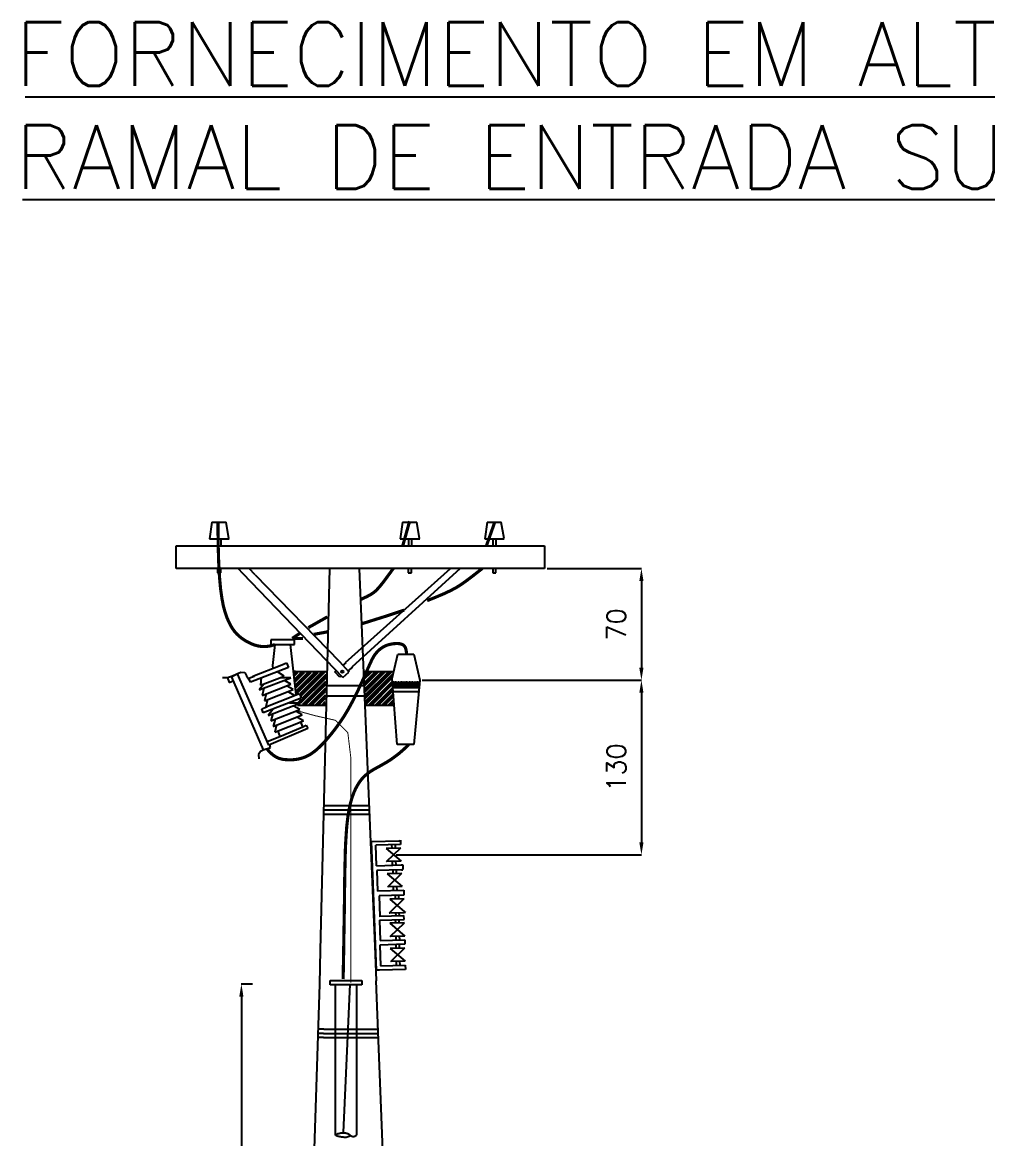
# Model space of a CAD drawing. Extents: x 0.035 to 0.854, y 0.057 to 0.57.
# Drawn here: x 0.5856 to 0.7125, y 0.4186 to 0.5654 of the extents above; entities that cross this region are included whole.
import ezdxf
from ezdxf.enums import TextEntityAlignment as Align

# ---------------------------------------------------------------- set-up
doc = ezdxf.new("R2010")
doc.units = 0
doc.header["$LTSCALE"] = 500
doc.header["$MEASUREMENT"] = 0
doc.header["$PDMODE"] = 3
doc.header["$PDSIZE"] = -15
doc.linetypes.add('DASHED2', pattern=[0.375, 0.25, -0.125])
doc.layers.get('0').update_dxf_attribs({"linetype": 'CONTINUOUS'})
doc.layers.get('DEFPOINTS').update_dxf_attribs({"linetype": 'CONTINUOUS'})
doc.layers.add('TERRA', color=1, linetype='DASHED2')
doc.layers.add('TEXTOS', color=3, linetype='CONTINUOUS')
doc.styles.add('ROMANS', font='ROMANS.SHX', dxfattribs={"height": 80})

# ---------------------------------------------------------------- blocks, each defined once
blk = doc.blocks.new('*X31')
at = {"color": 0, "linetype": 'Continuous'}
for p, q in [((-262.23, 161.75), (-262.12, 161.75)), ((-262.22, 161.5), (-262.12, 161.5)), ((-262.2, 161.25), (-262.12, 161.25)), ((-262.12, 161.88), (-262, 161.88)), ((-262.12, 161.75), (-262.12, 161.88)), ((-262.12, 161.62), (-262, 161.62)), ((-262.12, 161.5), (-262.12, 161.62)), ((-262.12, 161.38), (-262, 161.38)), ((-262.12, 161.25), (-262.12, 161.38)), ((-262.12, 161.12), (-262, 161.12)), ((-262.12, 161.03), (-262.12, 161.12)), ((-262, 161.88), (-262, 161.89)), ((-262, 161.75), (-261.88, 161.75)), ((-262, 161.62), (-262, 161.75)), ((-262, 161.5), (-261.88, 161.5)), ((-262, 161.38), (-262, 161.5)), ((-262, 161.25), (-261.88, 161.25)), ((-262, 161.12), (-262, 161.25)), ((-261.88, 161.88), (-261.75, 161.88)), ((-261.88, 161.75), (-261.88, 161.88)), ((-261.88, 161.62), (-261.75, 161.62)), ((-261.88, 161.5), (-261.88, 161.62)), ((-261.88, 161.38), (-261.75, 161.38)), ((-261.88, 161.25), (-261.88, 161.38)), ((-261.88, 161.12), (-261.75, 161.12)), ((-261.88, 161.03), (-261.88, 161.12)), ((-261.75, 161.88), (-261.75, 161.89)), ((-261.75, 161.75), (-261.62, 161.75)), ((-261.75, 161.62), (-261.75, 161.75)), ((-261.75, 161.5), (-261.62, 161.5)), ((-261.75, 161.38), (-261.75, 161.5)), ((-261.75, 161.25), (-261.62, 161.25)), ((-261.75, 161.12), (-261.75, 161.25)), ((-261.62, 161.88), (-261.5, 161.88)), ((-261.62, 161.75), (-261.62, 161.88)), ((-261.62, 161.62), (-261.5, 161.62)), ((-261.62, 161.5), (-261.62, 161.62)), ((-261.62, 161.38), (-261.5, 161.38)), ((-261.62, 161.25), (-261.62, 161.38)), ((-261.62, 161.12), (-261.5, 161.12)), ((-261.62, 161.03), (-261.62, 161.12)), ((-261.5, 161.88), (-261.5, 161.89)), ((-261.5, 161.75), (-261.38, 161.75)), ((-261.5, 161.62), (-261.5, 161.75)), ((-261.5, 161.5), (-261.38, 161.5)), ((-261.5, 161.38), (-261.5, 161.5)), ((-261.5, 161.25), (-261.38, 161.25)), ((-261.5, 161.12), (-261.5, 161.25)), ((-261.38, 161.88), (-261.25, 161.88)), ((-261.38, 161.75), (-261.38, 161.88)), ((-261.38, 161.62), (-261.25, 161.62)), ((-261.38, 161.5), (-261.38, 161.62)), ((-261.38, 161.38), (-261.25, 161.38)), ((-261.38, 161.25), (-261.38, 161.38)), ((-261.38, 161.12), (-261.25, 161.12)), ((-261.38, 161.03), (-261.38, 161.12)), ((-261.25, 161.88), (-261.25, 161.89)), ((-261.25, 161.75), (-261.12, 161.75)), ((-261.25, 161.62), (-261.25, 161.75)), ((-261.25, 161.5), (-261.12, 161.5)), ((-261.25, 161.38), (-261.25, 161.5)), ((-261.25, 161.25), (-261.12, 161.25)), ((-261.25, 161.12), (-261.25, 161.25)), ((-261.12, 161.88), (-261, 161.88)), ((-261.12, 161.75), (-261.12, 161.88)), ((-261.12, 161.62), (-261, 161.62)), ((-261.12, 161.5), (-261.12, 161.62)), ((-261.12, 161.38), (-261, 161.38)), ((-261.12, 161.25), (-261.12, 161.38)), ((-261.12, 161.12), (-261, 161.12)), ((-261.12, 161.03), (-261.12, 161.12)), ((-261, 161.88), (-261, 161.89)), ((-261, 161.75), (-260.88, 161.75)), ((-261, 161.62), (-261, 161.75)), ((-261, 161.5), (-260.88, 161.5)), ((-261, 161.38), (-261, 161.5)), ((-261, 161.25), (-260.88, 161.25)), ((-261, 161.12), (-261, 161.25)), ((-260.88, 161.88), (-260.75, 161.88)), ((-260.88, 161.75), (-260.88, 161.88)), ((-260.88, 161.62), (-260.75, 161.62)), ((-260.88, 161.5), (-260.88, 161.62)), ((-260.88, 161.38), (-260.75, 161.38)), ((-260.88, 161.25), (-260.88, 161.38)), ((-260.88, 161.12), (-260.75, 161.12)), ((-260.88, 161.03), (-260.88, 161.12)), ((-260.75, 161.88), (-260.75, 161.89)), ((-260.75, 161.75), (-260.62, 161.75)), ((-260.75, 161.62), (-260.75, 161.75)), ((-260.75, 161.5), (-260.62, 161.5)), ((-260.75, 161.38), (-260.75, 161.5)), ((-260.75, 161.25), (-260.62, 161.25)), ((-260.75, 161.12), (-260.75, 161.25)), ((-260.62, 161.88), (-260.5, 161.88)), ((-260.62, 161.75), (-260.62, 161.88)), ((-260.62, 161.62), (-260.5, 161.62)), ((-260.62, 161.5), (-260.62, 161.62)), ((-260.62, 161.38), (-260.5, 161.38)), ((-260.62, 161.25), (-260.62, 161.38)), ((-260.62, 161.12), (-260.5, 161.12)), ((-260.62, 161.03), (-260.62, 161.12)), ((-260.5, 161.88), (-260.5, 161.89)), ((-260.5, 161.75), (-260.38, 161.75)), ((-260.5, 161.62), (-260.5, 161.75)), ((-260.5, 161.5), (-260.38, 161.5)), ((-260.5, 161.38), (-260.5, 161.5)), ((-260.5, 161.25), (-260.38, 161.25)), ((-260.5, 161.12), (-260.5, 161.25)), ((-260.38, 161.88), (-260.25, 161.88)), ((-260.38, 161.75), (-260.38, 161.88)), ((-260.38, 161.62), (-260.25, 161.62)), ((-260.38, 161.5), (-260.38, 161.62)), ((-260.38, 161.38), (-260.25, 161.38)), ((-260.38, 161.25), (-260.38, 161.38)), ((-260.38, 161.12), (-260.25, 161.12)), ((-260.38, 161.03), (-260.38, 161.12)), ((-260.25, 161.88), (-260.25, 161.89)), ((-260.25, 161.75), (-260.12, 161.75)), ((-260.25, 161.62), (-260.25, 161.75)), ((-260.25, 161.5), (-260.12, 161.5)), ((-260.25, 161.38), (-260.25, 161.5)), ((-260.25, 161.25), (-260.12, 161.25)), ((-260.25, 161.12), (-260.25, 161.25)), ((-260.12, 161.88), (-260, 161.88)), ((-260.12, 161.75), (-260.12, 161.88)), ((-260.12, 161.62), (-260, 161.62)), ((-260.12, 161.5), (-260.12, 161.62)), ((-260.12, 161.38), (-260, 161.38)), ((-260.12, 161.25), (-260.12, 161.38)), ((-260.12, 161.12), (-260, 161.12)), ((-260.12, 161.03), (-260.12, 161.12)), ((-260, 161.88), (-260, 161.89)), ((-260, 161.75), (-259.88, 161.75)), ((-260, 161.62), (-260, 161.75)), ((-260, 161.5), (-259.88, 161.5)), ((-260, 161.38), (-260, 161.5)), ((-260, 161.25), (-259.88, 161.25)), ((-260, 161.12), (-260, 161.25)), ((-259.88, 161.88), (-259.75, 161.88)), ((-259.88, 161.75), (-259.88, 161.88)), ((-259.88, 161.62), (-259.75, 161.62)), ((-259.88, 161.5), (-259.88, 161.62)), ((-259.88, 161.38), (-259.75, 161.38)), ((-259.88, 161.25), (-259.88, 161.38)), ((-259.88, 161.12), (-259.75, 161.12)), ((-259.88, 161.03), (-259.88, 161.12)), ((-259.75, 161.88), (-259.75, 161.89)), ((-259.75, 161.75), (-259.62, 161.75)), ((-259.75, 161.62), (-259.75, 161.75)), ((-259.75, 161.5), (-259.62, 161.5)), ((-259.75, 161.38), (-259.75, 161.5)), ((-259.75, 161.25), (-259.62, 161.25)), ((-259.75, 161.12), (-259.75, 161.25)), ((-259.62, 161.88), (-259.5, 161.88)), ((-259.62, 161.75), (-259.62, 161.88)), ((-259.62, 161.62), (-259.5, 161.62)), ((-259.62, 161.5), (-259.62, 161.62)), ((-259.62, 161.38), (-259.5, 161.38)), ((-259.62, 161.25), (-259.62, 161.38)), ((-259.62, 161.12), (-259.5, 161.12)), ((-259.62, 161.02), (-259.62, 161.12)), ((-259.5, 161.88), (-259.5, 161.89)), ((-259.5, 161.75), (-259.38, 161.75)), ((-259.5, 161.62), (-259.5, 161.75)), ((-259.5, 161.5), (-259.38, 161.5)), ((-259.5, 161.38), (-259.5, 161.5)), ((-259.5, 161.25), (-259.38, 161.25)), ((-259.5, 161.12), (-259.5, 161.25)), ((-259.38, 161.88), (-259.25, 161.88)), ((-259.38, 161.75), (-259.38, 161.88)), ((-259.38, 161.62), (-259.25, 161.62)), ((-259.38, 161.5), (-259.38, 161.62)), ((-259.38, 161.38), (-259.25, 161.38)), ((-259.38, 161.25), (-259.38, 161.38)), ((-259.38, 161.12), (-259.25, 161.12)), ((-259.38, 161.02), (-259.38, 161.12)), ((-259.25, 161.88), (-259.25, 161.89)), ((-259.25, 161.75), (-259.12, 161.75)), ((-259.25, 161.62), (-259.25, 161.75)), ((-259.25, 161.5), (-259.12, 161.5)), ((-259.25, 161.38), (-259.25, 161.5)), ((-259.25, 161.25), (-259.12, 161.25)), ((-259.25, 161.12), (-259.25, 161.25)), ((-259.12, 161.88), (-259, 161.88)), ((-259.12, 161.75), (-259.12, 161.88)), ((-259.12, 161.62), (-259, 161.62)), ((-259.12, 161.5), (-259.12, 161.62)), ((-259.12, 161.38), (-259, 161.38)), ((-259.12, 161.25), (-259.12, 161.38)), ((-259.12, 161.12), (-259, 161.12)), ((-259.12, 161.02), (-259.12, 161.12)), ((-259, 161.88), (-259, 161.89)), ((-259, 161.75), (-258.88, 161.75)), ((-259, 161.62), (-259, 161.75)), ((-259, 161.5), (-258.88, 161.5)), ((-259, 161.38), (-259, 161.5)), ((-259, 161.25), (-258.88, 161.25)), ((-259, 161.12), (-259, 161.25)), ((-258.88, 161.88), (-258.75, 161.88)), ((-258.88, 161.75), (-258.88, 161.88)), ((-258.88, 161.62), (-258.75, 161.62)), ((-258.88, 161.5), (-258.88, 161.62)), ((-258.88, 161.38), (-258.75, 161.38)), ((-258.88, 161.25), (-258.88, 161.38)), ((-258.88, 161.12), (-258.75, 161.12)), ((-258.88, 161.02), (-258.88, 161.12)), ((-258.75, 161.88), (-258.75, 161.89)), ((-258.75, 161.75), (-258.62, 161.75)), ((-258.75, 161.62), (-258.75, 161.75)), ((-258.75, 161.5), (-258.62, 161.5)), ((-258.75, 161.38), (-258.75, 161.5)), ((-258.75, 161.25), (-258.62, 161.25)), ((-258.75, 161.12), (-258.75, 161.25)), ((-258.62, 161.88), (-258.5, 161.88)), ((-258.62, 161.75), (-258.62, 161.88)), ((-258.62, 161.62), (-258.5, 161.62)), ((-258.62, 161.5), (-258.62, 161.62)), ((-258.62, 161.38), (-258.5, 161.38)), ((-258.62, 161.25), (-258.62, 161.38)), ((-258.62, 161.12), (-258.5, 161.12)), ((-258.62, 161.02), (-258.62, 161.12)), ((-258.5, 161.88), (-258.5, 161.89)), ((-258.5, 161.75), (-258.38, 161.75)), ((-258.5, 161.62), (-258.5, 161.75)), ((-258.5, 161.5), (-258.38, 161.5)), ((-258.5, 161.38), (-258.5, 161.5)), ((-258.5, 161.25), (-258.38, 161.25)), ((-258.5, 161.12), (-258.5, 161.25)), ((-258.38, 161.88), (-258.25, 161.88)), ((-258.38, 161.75), (-258.38, 161.88)), ((-258.38, 161.62), (-258.25, 161.62)), ((-258.38, 161.5), (-258.38, 161.62)), ((-258.38, 161.38), (-258.25, 161.38)), ((-258.38, 161.25), (-258.38, 161.38)), ((-258.38, 161.12), (-258.25, 161.12)), ((-258.38, 161.02), (-258.38, 161.12)), ((-258.25, 161.88), (-258.25, 161.89)), ((-258.25, 161.75), (-258.12, 161.75)), ((-258.25, 161.62), (-258.25, 161.75)), ((-258.25, 161.5), (-258.12, 161.5)), ((-258.25, 161.38), (-258.25, 161.5)), ((-258.25, 161.25), (-258.12, 161.25)), ((-258.25, 161.12), (-258.25, 161.25)), ((-258.12, 161.88), (-258, 161.88)), ((-258.12, 161.75), (-258.12, 161.88)), ((-258.12, 161.62), (-258.03, 161.62)), ((-258.12, 161.5), (-258.12, 161.62)), ((-258.12, 161.38), (-258.05, 161.38)), ((-258.12, 161.25), (-258.12, 161.38)), ((-258.12, 161.12), (-258.08, 161.12)), ((-258.12, 161.02), (-258.12, 161.12)), ((-258, 161.88), (-258, 161.89))]:
    blk.add_line(p, q, dxfattribs=at)
blk = doc.blocks.new('*X32')
at = {"color": 0, "linetype": 'Continuous'}
for p, q in [((-266.8, 163.3), (-266.67, 163.42)), ((-266.78, 162.79), (-266.14, 163.42)), ((-266.77, 162.62), (-265.97, 163.42)), ((-266.76, 162.45), (-265.79, 163.42)), ((-266.76, 162.28), (-265.62, 163.42)), ((-266.74, 161.77), (-265.09, 163.42)), ((-266.73, 161.6), (-264.91, 163.42)), ((-266.72, 161.43), (-264.74, 163.42)), ((-266.71, 161.26), (-264.56, 163.42)), ((-266.69, 160.75), (-264.03, 163.42)), ((-266.69, 160.58), (-263.85, 163.41)), ((-266.68, 160.41), (-263.68, 163.41)), ((-266.67, 160.24), (-263.5, 163.41)), ((-266.65, 159.73), (-262.97, 163.41)), ((-266.64, 159.56), (-262.8, 163.41)), ((-266.64, 159.39), (-262.62, 163.41)), ((-266.63, 159.22), (-262.45, 163.41)), ((-266.61, 158.72), (-262.25, 163.08)), ((-266.6, 158.55), (-262.3, 162.85)), ((-266.6, 158.38), (-262.35, 162.62)), ((-266.59, 158.21), (-262.4, 162.39)), ((-266.08, 158.18), (-262.39, 161.88)), ((-265.91, 158.18), (-262.37, 161.71)), ((-265.73, 158.18), (-262.36, 161.55)), ((-265.56, 158.17), (-262.35, 161.39)), ((-265.04, 158.17), (-262.31, 160.89)), ((-264.86, 158.16), (-262.3, 160.73)), ((-264.69, 158.16), (-262.28, 160.57)), ((-264.51, 158.16), (-262.27, 160.4)), ((-263.99, 158.15), (-262.23, 159.91)), ((-263.82, 158.15), (-262.22, 159.75)), ((-263.64, 158.15), (-262.21, 159.58)), ((-263.47, 158.14), (-262.19, 159.42)), ((-262.95, 158.14), (-262.15, 158.93)), ((-262.77, 158.13), (-262.14, 158.76)), ((-262.6, 158.13), (-262.13, 158.6)), ((-262.42, 158.13), (-262.11, 158.44))]:
    blk.add_line(p, q, dxfattribs=at)
blk = doc.blocks.new('*X33')
at = {"color": 0, "linetype": 'Continuous'}
for p, q in [((-277.92, 163.31), (-277.89, 163.34)), ((-277.91, 163.15), (-277.72, 163.34)), ((-277.89, 162.99), (-277.54, 163.35)), ((-277.87, 162.83), (-277.36, 163.35)), ((-277.82, 162.36), (-276.82, 163.35)), ((-277.8, 162.2), (-276.64, 163.36)), ((-277.78, 162.04), (-276.46, 163.36)), ((-277.76, 161.88), (-276.28, 163.36)), ((-277.71, 161.4), (-275.75, 163.37)), ((-277.69, 161.24), (-275.57, 163.37)), ((-277.67, 161.09), (-275.39, 163.37)), ((-277.66, 160.93), (-275.21, 163.38)), ((-277.6, 160.45), (-274.67, 163.38)), ((-277.59, 160.29), (-274.49, 163.38)), ((-277.57, 160.13), (-274.31, 163.39)), ((-277.5, 160.02), (-274.13, 163.39)), ((-277.19, 158.56), (-272.85, 162.91)), ((-277.06, 158.52), (-272.85, 162.73)), ((-276.93, 158.47), (-272.86, 162.54)), ((-276.91, 160.09), (-273.6, 163.4)), ((-276.85, 159.96), (-273.42, 163.4)), ((-276.8, 159.84), (-273.24, 163.4)), ((-276.74, 159.72), (-273.06, 163.4)), ((-276.57, 159.36), (-272.84, 163.09)), ((-276.54, 158.33), (-272.87, 162)), ((-276.41, 158.29), (-272.88, 161.81)), ((-276.27, 158.25), (-272.88, 161.63)), ((-276.09, 158.25), (-272.89, 161.45)), ((-275.55, 158.26), (-272.91, 160.9)), ((-275.38, 158.26), (-272.91, 160.72)), ((-275.2, 158.26), (-272.92, 160.54)), ((-275.02, 158.26), (-272.92, 160.36)), ((-277.32, 158.61), (-276.82, 159.11)), ((-274.49, 158.26), (-272.94, 159.81)), ((-274.31, 158.26), (-272.94, 159.63)), ((-274.13, 158.27), (-272.95, 159.45)), ((-273.95, 158.27), (-272.96, 159.26)), ((-273.42, 158.27), (-272.97, 158.72)), ((-273.24, 158.27), (-272.98, 158.53)), ((-273.06, 158.27), (-272.98, 158.35))]:
    blk.add_line(p, q, dxfattribs=at)

msp = doc.modelspace()

# ---------------------------------------------------------------- linework, layer by layer
for p, q in [((0.58596, 0.55561), (0.7947, 0.55561)), ((0.58558, 0.5421), (0.80553, 0.5421)), ((0.61048, 0.49967), (0.61017, 0.49751)), ((0.61048, 0.49967), (0.61235, 0.49967)), ((0.61273, 0.49756), (0.61235, 0.49967)), ((0.63556, 0.49967), (0.63525, 0.49751)), ((0.63556, 0.49967), (0.63743, 0.49967)), ((0.6378, 0.49756), (0.63743, 0.49967)), ((0.64666, 0.49967), (0.64635, 0.49751)), ((0.64666, 0.49967), (0.64853, 0.49967)), ((0.64891, 0.49756), (0.64853, 0.49967)), ((0.60579, 0.49659), (0.65421, 0.49659)), ((0.60579, 0.49359), (0.60579, 0.49659)), ((0.61017, 0.49751), (0.61274, 0.49751)), ((0.61126, 0.49751), (0.61126, 0.49659)), ((0.61165, 0.49751), (0.61165, 0.49751)), ((0.61165, 0.49751), (0.61165, 0.49659)), ((0.63525, 0.49751), (0.63782, 0.49751)), ((0.63633, 0.49751), (0.63633, 0.49659)), ((0.63673, 0.49751), (0.63673, 0.49659)), ((0.63673, 0.49751), (0.63673, 0.49751)), ((0.64635, 0.49751), (0.64892, 0.49751)), ((0.64744, 0.49751), (0.64744, 0.49659)), ((0.64783, 0.49751), (0.64783, 0.49659)), ((0.64783, 0.49751), (0.64783, 0.49751)), ((0.65421, 0.49659), (0.65421, 0.49359)), ((0.65421, 0.49359), (0.60579, 0.49359)), ((0.61124, 0.49358), (0.61124, 0.49302)), ((0.61165, 0.49302), (0.61165, 0.49359)), ((0.61461, 0.4929), (0.61396, 0.49359)), ((0.61616, 0.49276), (0.61541, 0.49359)), ((0.62594, 0.49359), (0.62474, 0.44341)), ((0.6418, 0.49355), (0.62803, 0.48119)), ((0.62895, 0.48068), (0.64315, 0.49362)), ((0.62985, 0.49359), (0.63195, 0.44281)), ((0.63631, 0.49358), (0.63631, 0.49302)), ((0.63673, 0.49302), (0.63673, 0.49359)), ((0.64742, 0.49358), (0.64742, 0.49302)), ((0.64783, 0.49302), (0.64783, 0.49359)), ((0.61124, 0.49302), (0.61165, 0.49302)), ((0.62771, 0.47925), (0.61461, 0.4929)), ((0.61616, 0.49276), (0.62726, 0.48137)), ((0.63631, 0.49302), (0.63673, 0.49302)), ((0.64742, 0.49302), (0.64783, 0.49302)), ((0.62137, 0.48422), (0.61826, 0.48422)), ((0.61826, 0.48422), (0.61826, 0.48359)), ((0.61826, 0.48359), (0.62093, 0.48359)), ((0.61875, 0.48359), (0.61846, 0.48083)), ((0.62079, 0.48359), (0.62151, 0.477)), ((0.62088, 0.48359), (0.62137, 0.48359)), ((0.62137, 0.48359), (0.62137, 0.48422)), ((0.63418, 0.47912), (0.63495, 0.48231)), ((0.63495, 0.48231), (0.63704, 0.48231)), ((0.63704, 0.48231), (0.63781, 0.4789)), ((0.62055, 0.48059), (0.61555, 0.47865)), ((0.61589, 0.47943), (0.61968, 0.48093)), ((0.61846, 0.48083), (0.61852, 0.48042)), ((0.61968, 0.48093), (0.62031, 0.48117)), ((0.62031, 0.48117), (0.62055, 0.48059)), ((0.62665, 0.48), (0.62681, 0.48016)), ((0.62726, 0.48137), (0.62843, 0.48004)), ((0.62808, 0.4812), (0.6277, 0.48088)), ((0.62897, 0.48064), (0.62837, 0.48013)), ((0.61189, 0.47927), (0.61255, 0.47927)), ((0.61255, 0.47927), (0.61321, 0.47946)), ((0.61255, 0.47922), (0.61278, 0.47861)), ((0.61278, 0.47861), (0.6133, 0.4788)), ((0.61387, 0.47974), (0.61307, 0.47931)), ((0.61307, 0.47931), (0.61721, 0.46973)), ((0.61321, 0.47946), (0.61368, 0.47969)), ((0.61368, 0.47969), (0.61429, 0.47997)), ((0.61796, 0.47034), (0.61387, 0.47974)), ((0.61429, 0.47997), (0.61481, 0.47993)), ((0.61481, 0.47993), (0.61504, 0.4795)), ((0.61504, 0.4795), (0.61556, 0.4787)), ((0.61536, 0.47918), (0.61604, 0.47943)), ((0.61555, 0.47865), (0.61536, 0.47918)), ((0.61671, 0.47763), (0.62088, 0.47923)), ((0.61686, 0.47826), (0.62, 0.47942)), ((0.61697, 0.47927), (0.61686, 0.47826)), ((0.62, 0.47942), (0.61911, 0.48001)), ((0.62088, 0.47923), (0.61952, 0.47923)), ((0.62088, 0.4784), (0.62011, 0.47884)), ((0.62148, 0.48007), (0.62117, 0.48007)), ((0.62148, 0.48007), (0.62546, 0.48007)), ((0.62546, 0.48007), (0.62546, 0.47996)), ((0.62731, 0.47929), (0.62665, 0.48)), ((0.62749, 0.47946), (0.62731, 0.47929)), ((0.62771, 0.47925), (0.6285, 0.47995)), ((0.62843, 0.48004), (0.6285, 0.47995)), ((0.63039, 0.48007), (0.63436, 0.48007)), ((0.63484, 0.47043), (0.63418, 0.47912)), ((0.63781, 0.4789), (0.63704, 0.47043)), ((0.61734, 0.4784), (0.61671, 0.47763)), ((0.6171, 0.4769), (0.62088, 0.4784)), ((0.61734, 0.47787), (0.6171, 0.4769)), ((0.61739, 0.47617), (0.62117, 0.47768)), ((0.61763, 0.47714), (0.61739, 0.47617)), ((0.62117, 0.47768), (0.6204, 0.47811)), ((0.62137, 0.4769), (0.62059, 0.47734)), ((0.62137, 0.4769), (0.622, 0.47714)), ((0.622, 0.47714), (0.62224, 0.47656)), ((0.62555, 0.47819), (0.63051, 0.47819)), ((0.62224, 0.47656), (0.61724, 0.47462)), ((0.61758, 0.4754), (0.62137, 0.4769)), ((0.61782, 0.47637), (0.61758, 0.4754)), ((0.61787, 0.47428), (0.62205, 0.47588)), ((0.62205, 0.47588), (0.62069, 0.47588)), ((0.62549, 0.47685), (0.63058, 0.47685)), ((0.61705, 0.47515), (0.61773, 0.4754)), ((0.61724, 0.47462), (0.61705, 0.47515)), ((0.6185, 0.47506), (0.61787, 0.47428)), ((0.61826, 0.47355), (0.62205, 0.47506)), ((0.6185, 0.47452), (0.61826, 0.47355)), ((0.61855, 0.47283), (0.62234, 0.47433)), ((0.62205, 0.47506), (0.62127, 0.47549)), ((0.62234, 0.47433), (0.62156, 0.47477)), ((0.62173, 0.47561), (0.62552, 0.47561)), ((0.63063, 0.47561), (0.63442, 0.47561)), ((0.61879, 0.4738), (0.61855, 0.47283)), ((0.61875, 0.47205), (0.62253, 0.47355)), ((0.61899, 0.47302), (0.61875, 0.47205)), ((0.61943, 0.47152), (0.62244, 0.47278)), ((0.62253, 0.47355), (0.62176, 0.47399)), ((0.62244, 0.47278), (0.62214, 0.47351)), ((0.62243, 0.47278), (0.6229, 0.47297)), ((0.6229, 0.47297), (0.62309, 0.47255)), ((0.61942, 0.47146), (0.61777, 0.47081)), ((0.62309, 0.47255), (0.61796, 0.47034)), ((0.61918, 0.4722), (0.61943, 0.47152)), ((0.61721, 0.46973), (0.6182, 0.47005)), ((0.6182, 0.47005), (0.6181, 0.47038)), ((0.63704, 0.47043), (0.63484, 0.47043)), ((0.61687, 0.46952), (0.61662, 0.46912)), ((0.61662, 0.46912), (0.61667, 0.46857)), ((0.61722, 0.46972), (0.61687, 0.46952)), ((0.62516, 0.4613), (0.63113, 0.4613)), ((0.62518, 0.46184), (0.63117, 0.46184)), ((0.62522, 0.46242), (0.63114, 0.46242)), ((0.63113, 0.4613), (0.6312, 0.4613)), ((0.63149, 0.4577), (0.63512, 0.4578)), ((0.63211, 0.44075), (0.63149, 0.4577)), ((0.63529, 0.4573), (0.63204, 0.4572)), ((0.63211, 0.45451), (0.63204, 0.4572)), ((0.63531, 0.45683), (0.63341, 0.45678)), ((0.63341, 0.45678), (0.63536, 0.45511)), ((0.63346, 0.45506), (0.63533, 0.45686)), ((0.63412, 0.45726), (0.63412, 0.45727)), ((0.63412, 0.45727), (0.63413, 0.4568)), ((0.63457, 0.45728), (0.63458, 0.45681)), ((0.63512, 0.4578), (0.63526, 0.45781)), ((0.63527, 0.45785), (0.63529, 0.4573)), ((0.63211, 0.45451), (0.63536, 0.45461)), ((0.63543, 0.45397), (0.63218, 0.45388)), ((0.63218, 0.45388), (0.63225, 0.45118)), ((0.63536, 0.45511), (0.63346, 0.45506)), ((0.63418, 0.45508), (0.6342, 0.45458)), ((0.63426, 0.45394), (0.63428, 0.45347)), ((0.63426, 0.45394), (0.63426, 0.45394)), ((0.63463, 0.45509), (0.63465, 0.45459)), ((0.63471, 0.45396), (0.63473, 0.45348)), ((0.63536, 0.45461), (0.63557, 0.45461)), ((0.63543, 0.45397), (0.63558, 0.45397)), ((0.63557, 0.45461), (0.63557, 0.45443)), ((0.63557, 0.45458), (0.63559, 0.45402)), ((0.63545, 0.4535), (0.63355, 0.45345)), ((0.63355, 0.45345), (0.6355, 0.45178)), ((0.6336, 0.45173), (0.63547, 0.45353)), ((0.63225, 0.45119), (0.63571, 0.45129)), ((0.6355, 0.45178), (0.6336, 0.45173)), ((0.63433, 0.45175), (0.63434, 0.45125)), ((0.63477, 0.45176), (0.63479, 0.45126)), ((0.63571, 0.45129), (0.63572, 0.4511)), ((0.63572, 0.45119), (0.63574, 0.45063)), ((0.63574, 0.45063), (0.63249, 0.45054)), ((0.63249, 0.45054), (0.63256, 0.44785)), ((0.63576, 0.45017), (0.63386, 0.45011)), ((0.63386, 0.45011), (0.63581, 0.44845)), ((0.63391, 0.44839), (0.63578, 0.45019)), ((0.63457, 0.45061), (0.63458, 0.45014)), ((0.63502, 0.45062), (0.63503, 0.45015)), ((0.63571, 0.44793), (0.63246, 0.44784)), ((0.63391, 0.44839), (0.63381, 0.4483)), ((0.63381, 0.4483), (0.63387, 0.44829)), ((0.63387, 0.44829), (0.63578, 0.44835)), ((0.63464, 0.44832), (0.63465, 0.44792)), ((0.63508, 0.44833), (0.6351, 0.44793)), ((0.63576, 0.44745), (0.63574, 0.44795)), ((0.63592, 0.44836), (0.63578, 0.44835)), ((0.63581, 0.44845), (0.63592, 0.44836)), ((0.63252, 0.44736), (0.63576, 0.44745)), ((0.63252, 0.44736), (0.6326, 0.44466)), ((0.63579, 0.44698), (0.63389, 0.44693)), ((0.63389, 0.44693), (0.63584, 0.44526)), ((0.63394, 0.44521), (0.63582, 0.44701)), ((0.6346, 0.44742), (0.63462, 0.44695)), ((0.63505, 0.44744), (0.63507, 0.44696)), ((0.63584, 0.44526), (0.63394, 0.44521)), ((0.63467, 0.44523), (0.63468, 0.44473)), ((0.63512, 0.44524), (0.63513, 0.44474)), ((0.62474, 0.44341), (0.62464, 0.43894)), ((0.63587, 0.44418), (0.63256, 0.44404)), ((0.63256, 0.44404), (0.63264, 0.44135)), ((0.6326, 0.44466), (0.63586, 0.44476)), ((0.63584, 0.44367), (0.63394, 0.44362)), ((0.63394, 0.44362), (0.63588, 0.44195)), ((0.63399, 0.4419), (0.63586, 0.4437)), ((0.63465, 0.44411), (0.63466, 0.44364)), ((0.6351, 0.44412), (0.63511, 0.44365)), ((0.63586, 0.44476), (0.63587, 0.44418)), ((0.63195, 0.44281), (0.63209, 0.43938)), ((0.63588, 0.44195), (0.63399, 0.4419)), ((0.63471, 0.44192), (0.63473, 0.44142)), ((0.63516, 0.44193), (0.63518, 0.44143)), ((0.6325, 0.44077), (0.63211, 0.44075)), ((0.63592, 0.44087), (0.6325, 0.44077)), ((0.63264, 0.44135), (0.6359, 0.44145)), ((0.6359, 0.44145), (0.63592, 0.44087)), ((0.62604, 0.43943), (0.63021, 0.43943)), ((0.62604, 0.43883), (0.62604, 0.43943)), ((0.63021, 0.43943), (0.63021, 0.43883)), ((0.63021, 0.43883), (0.62604, 0.43883)), ((0.62669, 0.43883), (0.62669, 0.41909)), ((0.62951, 0.43883), (0.62951, 0.41909)), ((0.62516, 0.43191), (0.63113, 0.43191)), ((0.62518, 0.43245), (0.63117, 0.43245)), ((0.62522, 0.43303), (0.63114, 0.43303)), ((0.63113, 0.43191), (0.6312, 0.43191))]:
    msp.add_line(p, q)
at = {"color": 1, "linetype": 'ByBlock'}
for p, q in [((0.65454, 0.49359), (0.66695, 0.49359)), ((0.66695, 0.49194), (0.66695, 0.48055)), ((0.63814, 0.4789), (0.66695, 0.4789)), ((0.63814, 0.4789), (0.66695, 0.4789)), ((0.66695, 0.47725), (0.66695, 0.45759)), ((0.63471, 0.45594), (0.66695, 0.45594)), ((0.61583, 0.43894), (0.61436, 0.43894)), ((0.61437, 0.43729), (0.61437, 0.37722))]:
    msp.add_line(p, q, dxfattribs=at)
at = {"linetype": 'Continuous'}
for p, q in [((0.63771, 0.4787), (0.63779, 0.4787)), ((0.63425, 0.47796), (0.63773, 0.47796)), ((0.63425, 0.47743), (0.63768, 0.47743))]:
    msp.add_line(p, q, dxfattribs=at)
at = {"linetype": 'DASHED2'}
for p, q in [((0.62516, 0.43191), (0.62438, 0.43191)), ((0.62518, 0.43245), (0.6244, 0.43245)), ((0.62522, 0.43303), (0.62443, 0.43303)), ((0.63114, 0.43303), (0.63234, 0.43303)), ((0.63117, 0.43245), (0.63235, 0.43245)), ((0.6312, 0.43191), (0.63237, 0.43191))]:
    msp.add_line(p, q, dxfattribs=at)
for points, const_width in [([(0.61129, 0.49981), (0.61131, 0.4969), (0.61138, 0.49448), (0.61149, 0.49251), (0.61163, 0.49093), (0.61181, 0.48967), (0.612, 0.48866), (0.61222, 0.48786), (0.61244, 0.48721), (0.61268, 0.48664), (0.61293, 0.48614), (0.61319, 0.4857), (0.61347, 0.48532), (0.61377, 0.48498), (0.61408, 0.48469), (0.61443, 0.48441), (0.61479, 0.48416), (0.61519, 0.48393), (0.61562, 0.48372), (0.61607, 0.48354), (0.61655, 0.48341), (0.61706, 0.48333), (0.6176, 0.48333), (0.61817, 0.48341), (0.61876, 0.48359)], 0.000413), ([(0.63648, 0.49981), (0.63559, 0.49662)], 0.000413), ([(0.64659, 0.49662), (0.64765, 0.49963)], 0.000413), ([(0.63435, 0.49361), (0.63358, 0.49256), (0.63298, 0.49175), (0.6325, 0.49116), (0.63209, 0.49071), (0.63169, 0.49038), (0.63125, 0.4901), (0.63074, 0.48984), (0.63009, 0.48954)], 0.000413), ([(0.63878, 0.48936), (0.64008, 0.48989), (0.64109, 0.49032), (0.64191, 0.49071), (0.64262, 0.49109), (0.6433, 0.49152), (0.64404, 0.49205), (0.64493, 0.49273), (0.64605, 0.49361)], 0.000413), ([(0.62566, 0.48723), (0.62317, 0.48582)], 0.000413), ([(0.63027, 0.48635), (0.63364, 0.48741), (0.63577, 0.48812)], 0.000413), ([(0.62211, 0.48511), (0.62105, 0.4844)], 0.000413), ([(0.62122, 0.4844), (0.62246, 0.4844)], 0.000413), ([(0.62388, 0.48493), (0.62583, 0.48529)], 0.000413), ([(0.61769, 0.46992), (0.61804, 0.46951), (0.61838, 0.46919), (0.6187, 0.46894), (0.61902, 0.46875), (0.61932, 0.46862), (0.61962, 0.46854), (0.61992, 0.46848), (0.62022, 0.46845), (0.62052, 0.46844), (0.62082, 0.46843), (0.62111, 0.46844), (0.62141, 0.46847), (0.62171, 0.46851), (0.622, 0.46857), (0.6223, 0.46865), (0.62258, 0.46874), (0.62287, 0.46886), (0.62315, 0.469), (0.62344, 0.46916), (0.62373, 0.46936), (0.62404, 0.46959), (0.62436, 0.46986), (0.62469, 0.47017), (0.62504, 0.47053), (0.62542, 0.47093), (0.62581, 0.47139), (0.62622, 0.47188), (0.62664, 0.47242), (0.62706, 0.47299), (0.62748, 0.47359), (0.6279, 0.47423), (0.6283, 0.47489), (0.62869, 0.47558), (0.62906, 0.47628), (0.62942, 0.47699), (0.62975, 0.47768), (0.63006, 0.47835), (0.63035, 0.47898), (0.63061, 0.47957), (0.63084, 0.4801), (0.63105, 0.48056), (0.63123, 0.48096), (0.63139, 0.48131), (0.63153, 0.48161), (0.63167, 0.48186), (0.6318, 0.48209), (0.63193, 0.48228), (0.63207, 0.48246), (0.63222, 0.48263), (0.63237, 0.48279), (0.63253, 0.48293), (0.6327, 0.48307), (0.63287, 0.48319), (0.63306, 0.4833), (0.63324, 0.48339), (0.63344, 0.48348), (0.63364, 0.48355), (0.63384, 0.4836), (0.63404, 0.48365), (0.63424, 0.48368), (0.63443, 0.48371), (0.63462, 0.48372), (0.63479, 0.48372), (0.63496, 0.48372), (0.63511, 0.48371), (0.63524, 0.48369), (0.63536, 0.48366), (0.63547, 0.48362), (0.63557, 0.48358), (0.63566, 0.48352), (0.63574, 0.48345), (0.63581, 0.48337), (0.63587, 0.48328), (0.63592, 0.48318), (0.63597, 0.48306), (0.636, 0.48293), (0.63603, 0.4828), (0.63605, 0.48264), (0.63607, 0.48248), (0.63607, 0.48231)], 0.000413), ([(0.63776, 0.4787), (0.6342, 0.4787)], 0.000000825), ([(0.63637, 0.47043), (0.63569, 0.46979), (0.63507, 0.46925), (0.63448, 0.4688), (0.63395, 0.46843), (0.63345, 0.46811), (0.63299, 0.46785), (0.63257, 0.46761), (0.63218, 0.4674), (0.63182, 0.4672), (0.63149, 0.467), (0.63119, 0.4668), (0.63091, 0.46659), (0.63065, 0.46637), (0.63041, 0.46614), (0.63018, 0.46589), (0.62997, 0.46561), (0.62976, 0.46531), (0.62956, 0.46497), (0.62937, 0.46461), (0.62919, 0.46421), (0.62903, 0.46378), (0.62887, 0.46331), (0.62873, 0.46281), (0.6286, 0.46226), (0.62848, 0.46167), (0.62838, 0.46103), (0.62829, 0.46033), (0.62821, 0.45956), (0.62815, 0.45871), (0.62809, 0.45777), (0.62804, 0.45674), (0.62801, 0.45559), (0.62798, 0.45433), (0.62795, 0.45292), (0.62793, 0.45133), (0.62791, 0.44953), (0.62788, 0.44748), (0.62784, 0.44517), (0.6278, 0.44255), (0.62774, 0.43959)], 0.000413)]:
    msp.add_lwpolyline(points, dxfattribs=dict(const_width=const_width))
for points in [[(0.63299, 0.4159), (0.63209, 0.43938)], [(0.62464, 0.43894), (0.62387, 0.4159)], [(0.62669, 0.41909), (0.62682, 0.41916), (0.62694, 0.41922), (0.62707, 0.41927), (0.62719, 0.41931), (0.62732, 0.41934), (0.62744, 0.41936), (0.62755, 0.41938), (0.62767, 0.41939), (0.62777, 0.41939), (0.62787, 0.41939), (0.62797, 0.41938), (0.62806, 0.41937), (0.62815, 0.41935), (0.62823, 0.41933), (0.6283, 0.41931), (0.62837, 0.41927), (0.62844, 0.41924), (0.6285, 0.4192), (0.62856, 0.41916), (0.62861, 0.41911), (0.62867, 0.41907), (0.62872, 0.41903), (0.62878, 0.41899), (0.62884, 0.41896), (0.62891, 0.41893), (0.62898, 0.41891), (0.62906, 0.4189), (0.62914, 0.4189), (0.62922, 0.41892), (0.62931, 0.41895), (0.62941, 0.41901), (0.62951, 0.41909)], [(0.62669, 0.4191), (0.62682, 0.41904), (0.62695, 0.41899), (0.62707, 0.41895), (0.62718, 0.41892), (0.6273, 0.4189), (0.62741, 0.41888), (0.62752, 0.41887), (0.62763, 0.41885), (0.62774, 0.41884), (0.62786, 0.41883), (0.62799, 0.41883), (0.62812, 0.41883), (0.62825, 0.41885), (0.62839, 0.41889), (0.62854, 0.41894), (0.6287, 0.41902)]]:
    msp.add_lwpolyline(points)
msp.add_circle((0.62763, 0.48003), 0.000158)
at = {"color": 1, "linetype": 'ByBlock'}
for points in [[(0.66667, 0.49194), (0.66722, 0.49194), (0.66695, 0.49359)], [(0.66667, 0.48055), (0.66722, 0.48055), (0.66695, 0.4789)], [(0.66667, 0.47725), (0.66722, 0.47725), (0.66695, 0.4789)], [(0.66667, 0.45759), (0.66722, 0.45759), (0.66695, 0.45594)], [(0.61409, 0.43729), (0.61464, 0.43729), (0.61437, 0.43894)]]:
    msp.add_solid(points, dxfattribs=at)
at = {"layer": 'DEFPOINTS', "color": 0, "linetype": 'ByBlock'}
for p in [(0.65421, 0.49359), (0.63781, 0.4789), (0.63781, 0.4789), (0.66695, 0.4789), (0.63438, 0.45594), (0.66695, 0.45594), (0.61616, 0.43894)]:
    msp.add_point(p, dxfattribs=at)
at = {"layer": 'TERRA', "linetype": 'DASHED2'}
msp.add_line((0.62864, 0.43891), (0.62776, 0.41944), dxfattribs=at)
at = {"layer": 'TERRA', "linetype": 'DASHED2', "const_width": 0.000124}
msp.add_lwpolyline([(0.62186, 0.47484), (0.62409, 0.47423), (0.62673, 0.47363), (0.62836, 0.472), (0.62877, 0.46855), (0.62877, 0.43911)], dxfattribs=at)

# ---------------------------------------------------------------- block references
at = {"linetype": 'Continuous', "xscale": 0.0008250000000000001, "yscale": 0.0008250000000000001, "zscale": 0.0008250000000000001}
for name in ['*X33', '*X32', '*X31']:
    msp.add_blockref(name, (0.8506, 0.34514), dxfattribs=at)

# ---------------------------------------------------------------- texts
at = {"color": 1, "linetype": 'ByBlock', "style": 'ROMANS'}
for s, p in [('70', (0.66365, 0.48624)), ('130', (0.66365, 0.46742))]:
    msp.add_text(s, height=0.002475, rotation=90, dxfattribs=at).set_placement(p, align=Align.MIDDLE_CENTER)
at = {"layer": 'TEXTOS', "style": 'ROMANS'}
for s, p in [('FORNECIMENTO EM ALTA TENSAO', (0.58458, 0.55706)), ('RAMAL DE ENTRADA SUBTERRANEO', (0.58458, 0.54351))]:
    msp.add_text(s, height=0.0083655, dxfattribs=at).set_placement(p)

doc.saveas('drawing.dxf')
